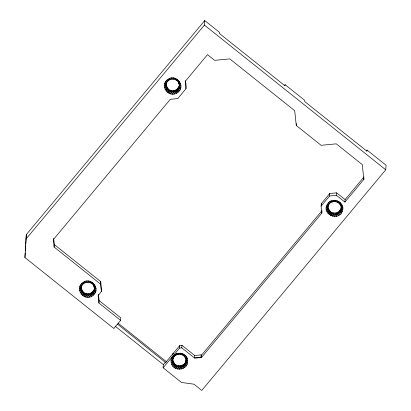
<?xml version="1.0" encoding="UTF-8"?>
<svg xmlns="http://www.w3.org/2000/svg" width="411" height="411" viewBox="0 0 411 411"><rect width="100%" height="100%" fill="white"/><g stroke="black" fill="none" stroke-linecap="round" stroke-linejoin="round"><path stroke-width="0.62" d="M95.979 290.438L94.417 289.842L96.061 288.548L94.463 288.132L95.696 286.693L94.057 286.462L94.905 284.967L93.225 284.951L93.723 283.462L92.018 283.703L92.223 282.265L90.523 282.799L90.482 281.437L88.843 282.3L88.591 281.021L87.091 282.249L86.659 281.047L85.385 282.64L83.068 282.372L83.844 283.451L81.609 283.605L82.57 284.623L80.479 285.136L81.65 286.082C77.494 296.167 94.962 299.09 94.535 288.26L92.994 292.945L93.21 295.298C84.748 302.64 73.492 288.728 83.068 282.372C91.026 276.469 101.168 289.061 93.21 295.298L91.72 294.117L91.838 292.529L94.032 289.899L93.914 291.486L94.515 293.906L92.994 292.945L93.112 291.358L91.72 294.117L91.612 296.357L90.179 294.928L90.297 293.341L91.838 292.529L90.179 294.928L89.804 297.025L88.473 295.319L88.591 293.731L90.297 293.341L88.473 295.319L87.887 297.266L86.716 295.268L86.839 293.68C82.37 293.67 82.601 288.532 79.739 286.883L81.65 286.082C83.135 282.825 87.281 281.345 90.523 282.799C94.751 284.299 93.949 289.041 95.455 292.257L93.914 291.486L94.535 288.26M166.126 83.587C163.532 93.554 179.782 95.455 179.412 85.139L177.871 89.824L178.086 92.177C169.625 99.524 158.374 85.611 167.95 79.256C175.903 73.348 186.044 85.945 178.086 92.177L176.596 90.995L176.72 89.413L178.913 86.783L178.79 88.365L179.391 90.785L177.871 89.824L177.994 88.237L176.596 90.995L176.489 93.235L175.055 91.807L175.173 90.225L176.72 89.413L175.055 91.807L174.68 93.903L173.35 92.198L173.468 90.615L175.173 90.225L173.35 92.198L172.764 94.15L171.598 92.146L171.716 90.559C167.246 90.554 167.483 85.416 164.616 83.762L166.527 82.96C168.012 79.703 172.158 78.229 175.405 79.677C179.628 81.178 178.831 85.92 180.331 89.136L178.79 88.365L179.412 85.139M186.198 359.152C186.615 365.4 177.506 368.189 174.089 363.067L171.207 362.672C168.803 351.759 187.185 349.509 187.693 360.586C188.762 370.491 172.733 372.433 171.207 362.672L172.728 361.469L172.897 358.171C169.794 370.198 189.281 369.982 185.906 357.996M328.009 205.988C325.455 216.89 342.985 217.327 341.325 206.399L341.171 209.127L342.214 211.537C338.243 221.878 321.459 214.044 327.233 204.416C331.744 195.641 346.396 202.448 342.214 211.537L340.668 210.766L341.289 207.54L340.668 210.766L341.269 213.186L339.753 212.225L339.871 210.638L340.791 209.184L339.753 212.225L339.964 214.578L338.474 213.396L338.597 211.814L339.871 210.638L338.474 213.396L338.366 215.636L336.933 214.208L337.051 212.621L338.597 211.814L336.933 214.208L336.558 216.304L335.227 214.599L335.345 213.016L337.051 212.621L335.227 214.599L334.641 216.546L333.475 214.547L333.593 212.96C329.124 212.955 329.36 207.817 326.493 206.163L328.404 205.361C331.215 198.518 342.62 201.806 341.171 209.127L342.738 209.718M94.417 289.842L94.525 287.643M180.861 87.322L179.294 86.726L179.407 84.527M187.611 362.471L186.044 361.88L187.693 360.586L186.096 360.164C185.638 353.671 175.759 352.119 173.278 358.115L171.372 358.916L172.779 359.759L174.089 363.067L173.971 364.649L172.784 366.098L175.173 365.898L176.787 365.22L176.668 366.802L177.593 369.104L178.348 367.3L180.224 365.769L180.1 367.352L181.436 369.057L181.811 366.961L183.47 364.567L183.352 366.15L184.842 367.331L184.626 364.978L185.664 361.937L185.546 363.519L187.087 364.29L186.044 361.88L186.157 359.682M98.46 294.394L99.113 300.554L120.808 317.867L120.623 320.359L113.842 328.492L24.922 257.538L26.314 234.573L204.735 20.55L219.515 32.346L219.428 33.491L285.029 85.837L285.111 84.692L304.818 100.412L304.731 101.558L366.972 151.222L367.059 150.077L386.078 165.253L385.739 169.784L201.775 390.45L193.925 384.187L181.477 382.461L163.1 367.799L163.342 364.644L165.304 362.286L117.536 324.166M25.374 251.1L25.698 245.377M25.77 244.108L26.314 234.573M24.922 257.538L25.261 253.006M120.623 320.359L98.923 303.046L98.142 295.653L101.368 291.456L100.597 284.135L54.144 247.068L54.329 244.576L53.666 238.344M81.188 287.191L81.265 286.138L81.101 289.436L79.575 290.634L82.457 291.029L82.339 292.617L81.152 294.065L83.546 293.865L85.159 293.182L85.036 294.769L84.132 296.444L83.546 293.865L83.664 292.283L82.339 292.617L80.16 292.442L81.506 291.106L81.625 289.519L79.431 288.748L81.147 287.721M98.923 303.046L99.113 300.554M100.597 284.135L100.782 281.643L54.329 244.576M166.106 83.546L165.977 86.315L164.451 87.517L167.339 87.913L167.215 89.495L166.029 90.949L168.423 90.749L170.036 90.066L169.918 91.648L169.013 93.328L168.423 90.749L168.541 89.161L167.215 89.495L165.037 89.321L166.383 87.985L166.501 86.402L164.313 85.632L166.023 84.604L166.527 82.96L165.356 82.02L167.447 81.506L166.486 80.489L168.721 80.33L167.95 79.256L170.262 79.518L171.536 77.926L171.968 79.128L173.473 77.905L173.725 79.184L175.358 78.316L175.405 79.677L177.1 79.143L176.894 80.582L178.605 80.34L178.102 81.83L179.782 81.846L178.934 83.341L180.578 83.572L179.34 85.01L180.943 85.431L179.294 86.726M165.304 362.286L165.258 362.949L179.741 345.574L181.986 345.358L194.706 355.505L201.133 354.878L201.508 355.181L201.323 357.673L194.521 357.996L181.801 347.85L179.55 348.066L163.1 367.799M54.144 247.068L53.353 239.598L170.298 99.308L177.778 98.573L185.972 88.75L186.157 86.259L185.582 80.767M172.276 354.909L173.427 353.152L172.656 354.395M186.044 361.88L186.168 360.293L185.546 363.519L186.147 365.939L184.626 364.978L184.745 363.391L183.352 366.15L183.239 368.39L181.811 366.961L181.929 365.374L180.1 367.352L179.52 369.299L178.348 367.3L178.466 365.713L176.668 366.802L175.764 368.482L175.173 365.898L175.297 364.316L173.971 364.649L171.788 364.475L173.134 363.139L173.257 361.552L171.063 360.781L172.779 359.759L173.278 358.115L172.106 357.169L174.197 356.656L173.237 355.643L175.471 355.484L174.701 354.41L177.018 354.672L178.292 353.08L178.723 354.282L180.224 353.059L180.475 354.333L182.114 353.47L182.155 354.832L183.856 354.297L183.65 355.736L185.356 355.494L184.852 356.984L186.537 357L185.69 358.495L187.329 358.726L186.096 360.164M179.55 348.066L179.741 345.574M25.97 239.104L204.39 25.081L204.735 20.55M181.801 347.85L181.986 345.358M194.706 355.505L194.521 357.996L200.948 357.37L201.323 357.673L321.834 213.119L322.019 210.627L201.508 355.181M200.948 357.37L201.133 354.878M321.834 213.119L321.099 206.163L329.571 196.001L336.45 195.328L344.921 202.084L363.838 179.396L362.276 164.606L336.249 143.84L321.13 145.314L296.269 125.478L296.408 123.608M321.099 206.163L321.284 203.671L329.761 193.504L336.64 192.836L345.106 199.592L344.921 202.084M330.742 212.513L330.418 211.562L329.093 211.896L326.915 211.722L328.261 210.386L328.379 208.798L326.19 208.028L327.906 207.005L327.983 205.947M327.973 207.129L327.855 208.716L326.329 209.918L329.216 210.314L329.093 211.896L327.906 213.345L330.3 213.145L331.913 212.466L331.795 214.049L330.891 215.729L330.3 213.145L330.418 211.562M329.571 196.001L329.761 193.504M336.45 195.328L336.64 192.836M340.894 204.683L340.811 205.741L342.455 205.973L341.222 207.411L342.82 207.832L341.171 209.127M341.3 206.353L341.222 207.411L341.125 206.327M363.838 179.396L363.93 178.148M327.906 207.005L328.404 205.361L327.233 204.416L329.324 203.902L328.363 202.89L330.598 202.731L329.828 201.657L332.139 201.919L333.413 200.327L333.845 201.529L335.35 200.306L335.602 201.58L337.236 200.717L337.282 202.078L338.977 201.544L338.777 202.983L340.483 202.741L339.979 204.231L341.659 204.246L340.811 205.741L340.385 203.887M167.38 92.305L168.423 90.749M82.503 295.427L83.546 293.865M174.13 367.46L175.173 365.898M329.257 214.706L330.3 213.145M284.325 85.632L285.111 84.692M366.273 151.022L367.059 150.077M345.106 199.592L364.023 176.9M166.147 83.017L166.527 82.96M328.024 205.418L328.404 205.361M204.39 25.081L385.739 169.784M101.532 291.584L100.782 281.643M118.049 323.118L166.722 361.957M115.075 326.128L163.342 364.644M331.538 200.784L332.139 201.919M169.661 78.383L170.262 79.518M176.417 353.537L177.018 354.672M84.784 281.504L85.385 282.64M339.548 203.096L339.979 204.231M184.421 355.849L184.852 356.984M178.508 81.486L178.934 83.341M93.77 285.224L94.057 286.462M321.284 203.671L321.417 204.935M296.269 125.478L294.708 110.687L229.78 58.881L214.655 60.355L207.514 54.658L185.202 81.429L185.972 88.75M179.196 83.382L179.34 85.01M171.598 92.146L170.837 93.949L169.918 91.648L171.716 90.559L173.468 90.615L171.598 92.146M86.716 295.268L85.961 297.071L85.036 294.769L86.839 293.68L88.591 293.731L86.716 295.268M333.475 214.547L332.72 216.35L331.795 214.049L333.593 212.96L335.345 213.016L333.475 214.547"/></g></svg>
